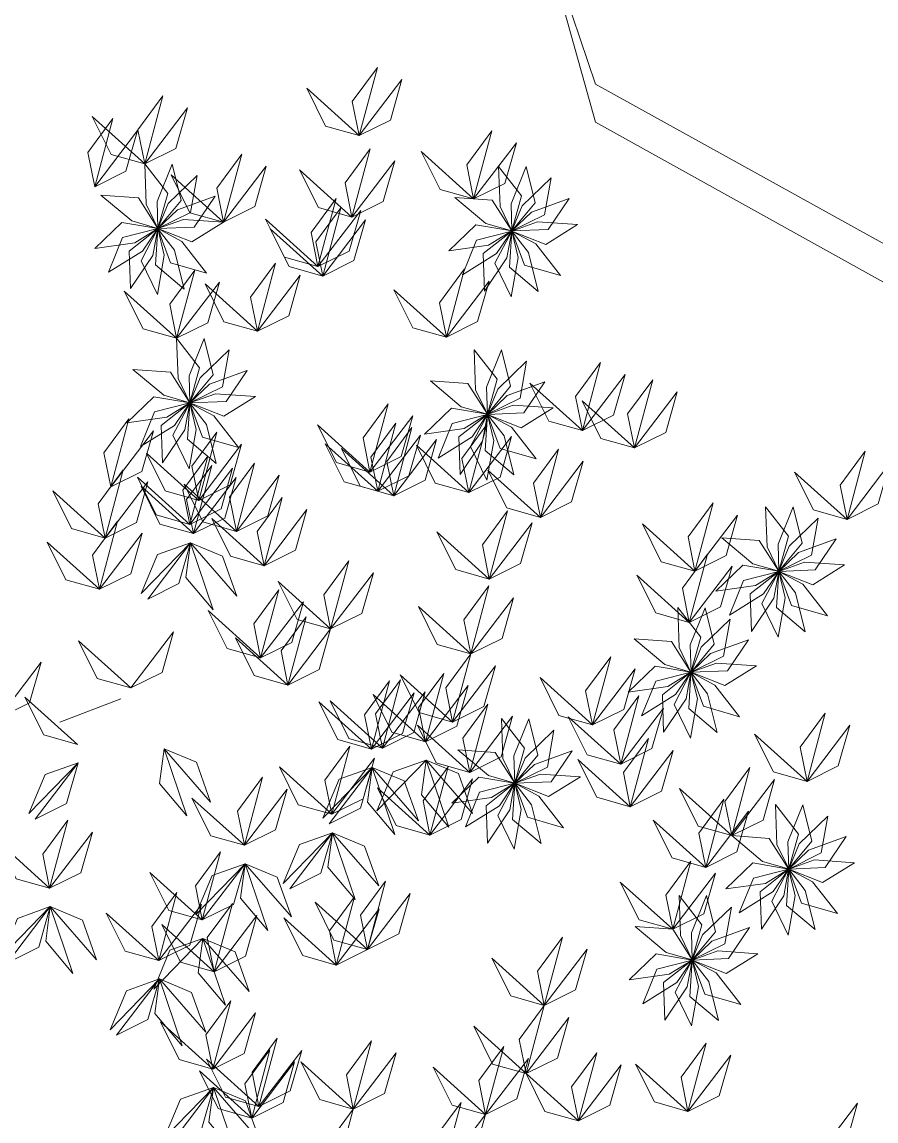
# Model space of a CAD drawing. Header units: inches. Extents: x -422522 to 22891, y -2973 to 414515.
# Drawn here: x 12083.8 to 12156.3, y 11650.9 to 11744.3 of the extents above; entities that cross this region are included whole.
import ezdxf

# ---------------------------------------------------------------- set-up
doc = ezdxf.new("R2010")
doc.units = ezdxf.units.IN
doc.header["$MEASUREMENT"] = 0
doc.layers.add('ARREDAMENTO', color=8, linetype='Continuous', lineweight=13)

msp = doc.modelspace()

# ---------------------------------------------------------------- linework, layer by layer
at = {"layer": 'ARREDAMENTO', "linetype": 'Continuous'}
msp.add_line((12092.19479, 11686.75438), (12087.01497, 11684.76603), dxfattribs=at)
at = {"layer": 'ARREDAMENTO', "linetype": 'Continuous', "lineweight": 0}
msp.add_lwpolyline([(12233.79761, 11725.83163), (12221.64063, 11701.28321), (12212.00607, 11691.5745), (12201.09183, 11679.28174), (12191.44495, 11672.7969), (12184.3328, 11677.9279), (12182.95459, 11701.13484), (12183.52053, 11721.7701), (12180.17354, 11753.99647), (12177.74965, 11713.36577), (12160.30152, 11723.6154), (12132.51741, 11738.98366), (12127.30015, 11754.43847), (12132.52972, 11735.75979), (12159.02184, 11721.03136), (12177.12212, 11708.84988), (12176.5685, 11684.99074), (12183.21323, 11633.4335)], dxfattribs=at)
at = {"layer": 'ARREDAMENTO', "lineweight": 0}
for points in [[(12112.45236, 11734.62659), (12111.86743, 11737.53275), (12113.99483, 11740.42274), (12112.45236, 11734.62659)], [(12112.45236, 11734.62659), (12109.59981, 11735.43334), (12108.00026, 11738.64571), (12112.45236, 11734.62659)], [(12112.45236, 11734.62659), (12115.10618, 11735.94764), (12116.08317, 11739.40067), (12112.45236, 11734.62659)], [(12094.23041, 11732.21237), (12093.64547, 11735.11852), (12095.77287, 11738.00852), (12094.23041, 11732.21237)], [(12094.23041, 11732.21237), (12096.88422, 11733.53342), (12097.86122, 11736.98644), (12094.23041, 11732.21237)], [(12089.98242, 11730.26872), (12089.39748, 11733.17488), (12091.52488, 11736.06487), (12089.98242, 11730.26872)], [(12094.23041, 11732.21237), (12091.37785, 11733.01911), (12089.7783, 11736.23148), (12094.23041, 11732.21237)], [(12089.98242, 11730.26872), (12092.63624, 11731.58977), (12093.61323, 11735.0428), (12089.98242, 11730.26872)], [(12122.17039, 11729.24049), (12121.58545, 11732.14665), (12123.71285, 11735.03664), (12122.17039, 11729.24049)], [(12122.17039, 11729.24049), (12124.8242, 11730.56154), (12125.80119, 11734.01457), (12122.17039, 11729.24049)], [(12100.92983, 11727.26113), (12100.3449, 11730.16729), (12102.4723, 11733.05728), (12100.92983, 11727.26113)], [(12111.83408, 11727.69279), (12111.24914, 11730.59895), (12113.37654, 11733.48894), (12111.83408, 11727.69279)], [(12122.17039, 11729.24049), (12119.31783, 11730.04724), (12117.71828, 11733.25961), (12122.17039, 11729.24049)], [(12094.23041, 11732.21237), (12094.34954, 11728.80601), (12095.35348, 11726.7293), (12096.18316, 11729.70009), (12094.23041, 11732.21237)], [(12096.56098, 11732.19339), (12095.28432, 11729.03308), (12095.35679, 11726.72757), (12097.32307, 11729.10406), (12096.56098, 11732.19339)], [(12100.92983, 11727.26113), (12103.58365, 11728.58218), (12104.56064, 11732.0352), (12100.92983, 11727.26113)], [(12111.83408, 11727.69279), (12114.48789, 11729.01384), (12115.46488, 11732.46687), (12111.83408, 11727.69279)], [(12098.68234, 11731.22813), (12096.23064, 11728.86031), (12095.3591, 11726.72464), (12098.122, 11728.09591), (12098.68234, 11731.22813)], [(12100.92983, 11727.26113), (12098.07728, 11728.06787), (12096.47773, 11731.28024), (12100.92983, 11727.26113)], [(12111.83408, 11727.69279), (12108.98152, 11728.49954), (12107.38197, 11731.71191), (12111.83408, 11727.69279)], [(12124.29392, 11732.00527), (12124.41305, 11728.59892), (12125.41699, 11726.5222), (12126.24667, 11729.493), (12124.29392, 11732.00527)], [(12126.62449, 11731.9863), (12125.34783, 11728.82599), (12125.4203, 11726.52048), (12127.38658, 11728.89697), (12126.62449, 11731.9863)], [(12128.74585, 11731.02104), (12126.29415, 11728.65322), (12125.42261, 11726.51755), (12128.18551, 11727.88882), (12128.74585, 11731.02104)], [(12090.52006, 11729.56252), (12093.13119, 11727.37175), (12095.34626, 11726.72823), (12093.69369, 11729.33265), (12090.52006, 11729.56252)], [(12100.22769, 11729.48349), (12097.02487, 11728.31757), (12095.36003, 11726.72103), (12098.44181, 11726.84998), (12100.22769, 11729.48349)], [(12108.94863, 11723.49063), (12108.3637, 11726.39679), (12110.4911, 11729.28678), (12108.94863, 11723.49063)], [(12120.58357, 11729.35543), (12123.1947, 11727.16466), (12125.40977, 11726.52114), (12123.7572, 11729.12556), (12120.58357, 11729.35543)], [(12130.2912, 11729.2764), (12127.08838, 11728.11048), (12125.42354, 11726.51394), (12128.50532, 11726.64289), (12130.2912, 11729.2764)], [(12109.35469, 11722.68621), (12108.76975, 11725.59237), (12110.89716, 11728.48236), (12109.35469, 11722.68621)], [(12100.92983, 11727.26113), (12097.52969, 11727.49871), (12095.35941, 11726.71735), (12098.2272, 11725.58168), (12100.92983, 11727.26113)], [(12108.94863, 11723.49063), (12106.09608, 11724.29738), (12104.49653, 11727.50975), (12108.94863, 11723.49063)], [(12108.94863, 11723.49063), (12111.60245, 11724.81168), (12112.57944, 11728.2647), (12108.94863, 11723.49063)], [(12109.35469, 11722.68621), (12112.00851, 11724.00726), (12112.9855, 11727.46028), (12109.35469, 11722.68621)], [(12090.00658, 11725.0321), (12093.38181, 11725.50663), (12095.34222, 11726.72215), (12092.30097, 11727.23675), (12090.00658, 11725.0321)], [(12091.15543, 11723.00428), (12094.04585, 11724.81063), (12095.34237, 11726.71842), (12092.35475, 11725.95155), (12091.15543, 11723.00428)], [(12093.02974, 11721.61906), (12094.93557, 11724.44488), (12095.34403, 11726.71508), (12092.92662, 11724.79933), (12093.02974, 11721.61906)], [(12095.30544, 11721.11595), (12095.89713, 11724.47263), (12095.34691, 11726.7127), (12093.91769, 11723.97933), (12095.30544, 11721.11595)], [(12097.58902, 11721.58194), (12096.76427, 11724.88909), (12095.3505, 11726.71169), (12095.15661, 11723.63332), (12097.58902, 11721.58194)], [(12099.48564, 11722.93647), (12097.38706, 11725.62224), (12095.35419, 11726.71224), (12096.42915, 11723.82114), (12099.48564, 11722.93647)], [(12109.35469, 11722.68621), (12106.50214, 11723.49295), (12104.90259, 11726.70533), (12109.35469, 11722.68621)], [(12120.07008, 11724.825), (12123.44532, 11725.29954), (12125.40572, 11726.51506), (12122.36448, 11727.02966), (12120.07008, 11724.825)], [(12121.21894, 11722.79719), (12124.10936, 11724.60353), (12125.40588, 11726.51133), (12122.41826, 11725.74446), (12121.21894, 11722.79719)], [(12123.09325, 11721.41197), (12124.99908, 11724.23779), (12125.40754, 11726.50799), (12122.99013, 11724.59224), (12123.09325, 11721.41197)], [(12125.36895, 11720.90886), (12125.96064, 11724.26554), (12125.41042, 11726.50561), (12123.9812, 11723.77224), (12125.36895, 11720.90886)], [(12127.65253, 11721.37485), (12126.82778, 11724.682), (12125.41401, 11726.5046), (12125.22012, 11723.42623), (12127.65253, 11721.37485)], [(12129.54915, 11722.72938), (12127.45057, 11725.41515), (12125.4177, 11726.50515), (12126.49266, 11723.61405), (12129.54915, 11722.72938)], [(12130.99334, 11727.05404), (12127.5932, 11727.29162), (12125.42292, 11726.51026), (12128.29071, 11725.37459), (12130.99334, 11727.05404)], [(12103.81143, 11717.99026), (12103.22649, 11720.89642), (12105.3539, 11723.78641), (12103.81143, 11717.99026)], [(12096.94673, 11717.39275), (12096.36179, 11720.29891), (12098.48919, 11723.1889), (12096.94673, 11717.39275)], [(12103.81143, 11717.99026), (12106.46525, 11719.31131), (12107.44224, 11722.76434), (12103.81143, 11717.99026)], [(12119.85217, 11717.4876), (12119.26724, 11720.39376), (12121.39464, 11723.28375), (12119.85217, 11717.4876)], [(12096.94673, 11717.39275), (12099.60054, 11718.7138), (12100.57754, 11722.16682), (12096.94673, 11717.39275)], [(12103.81143, 11717.99026), (12100.95888, 11718.79701), (12099.35933, 11722.00938), (12103.81143, 11717.99026)], [(12119.85217, 11717.4876), (12122.50599, 11718.80865), (12123.48298, 11722.26167), (12119.85217, 11717.4876)], [(12096.94673, 11717.39275), (12094.09417, 11718.1995), (12092.49462, 11721.41187), (12096.94673, 11717.39275)], [(12119.85217, 11717.4876), (12116.99962, 11718.29434), (12115.40007, 11721.50672), (12119.85217, 11717.4876)], [(12096.94673, 11717.39275), (12097.06586, 11713.9864), (12098.0698, 11711.90968), (12098.89948, 11714.88047), (12096.94673, 11717.39275)], [(12099.2773, 11717.37378), (12098.00064, 11714.21346), (12098.07311, 11711.90795), (12100.03939, 11714.28444), (12099.2773, 11717.37378)], [(12101.39866, 11716.40852), (12098.94696, 11714.04069), (12098.07542, 11711.90503), (12100.83832, 11713.2763), (12101.39866, 11716.40852)], [(12122.22113, 11716.42181), (12122.34026, 11713.01545), (12123.34419, 11710.93874), (12124.17388, 11713.90953), (12122.22113, 11716.42181)], [(12124.55169, 11716.40283), (12123.27503, 11713.24252), (12123.3475, 11710.93701), (12125.31378, 11713.3135), (12124.55169, 11716.40283)], [(12126.67305, 11715.43757), (12124.22135, 11713.06975), (12123.34982, 11710.93408), (12126.11271, 11712.30535), (12126.67305, 11715.43757)], [(12131.40787, 11709.55271), (12130.82294, 11712.45887), (12132.95034, 11715.34886), (12131.40787, 11709.55271)], [(12093.23638, 11714.7429), (12095.84751, 11712.55214), (12098.06258, 11711.90861), (12096.41001, 11714.51303), (12093.23638, 11714.7429)], [(12102.94401, 11714.66387), (12099.74119, 11713.49795), (12098.07635, 11711.90141), (12101.15813, 11712.03036), (12102.94401, 11714.66387)], [(12131.40787, 11709.55271), (12134.06169, 11710.87376), (12135.03868, 11714.32679), (12131.40787, 11709.55271)], [(12118.51078, 11713.77196), (12121.1219, 11711.58119), (12123.33697, 11710.93767), (12121.68441, 11713.54209), (12118.51078, 11713.77196)], [(12128.21841, 11713.69293), (12125.01559, 11712.52701), (12123.35075, 11710.93047), (12126.43252, 11711.05942), (12128.21841, 11713.69293)], [(12131.40787, 11709.55271), (12128.55532, 11710.35946), (12126.95577, 11713.57183), (12131.40787, 11709.55271)], [(12135.83507, 11708.07256), (12135.25013, 11710.97871), (12137.37754, 11713.86871), (12135.83507, 11708.07256)], [(12092.72289, 11710.21248), (12096.09813, 11710.68702), (12098.05853, 11711.90253), (12095.01729, 11712.41714), (12092.72289, 11710.21248)], [(12103.64615, 11712.44151), (12100.24601, 11712.67909), (12098.07573, 11711.89773), (12100.94352, 11710.76206), (12103.64615, 11712.44151)], [(12135.83507, 11708.07256), (12138.48889, 11709.39361), (12139.46588, 11712.84663), (12135.83507, 11708.07256)], [(12093.87175, 11708.18466), (12096.76217, 11709.99101), (12098.05869, 11711.8988), (12095.07107, 11711.13193), (12093.87175, 11708.18466)], [(12095.74606, 11706.79944), (12097.65189, 11709.62526), (12098.06035, 11711.89546), (12095.64294, 11709.97972), (12095.74606, 11706.79944)], [(12098.02176, 11706.29633), (12098.61345, 11709.65302), (12098.06323, 11711.89308), (12096.63401, 11709.15971), (12098.02176, 11706.29633)], [(12100.30534, 11706.76233), (12099.48059, 11710.06947), (12098.06682, 11711.89208), (12097.87293, 11708.81371), (12100.30534, 11706.76233)], [(12102.20196, 11708.11685), (12100.10338, 11710.80262), (12098.07051, 11711.89262), (12099.14547, 11709.00153), (12102.20196, 11708.11685)], [(12113.36763, 11706.01781), (12112.78269, 11708.92397), (12114.91009, 11711.81396), (12113.36763, 11706.01781)], [(12128.92055, 11711.47057), (12125.52041, 11711.70815), (12123.35012, 11710.92679), (12126.21792, 11709.79112), (12128.92055, 11711.47057)], [(12135.83507, 11708.07256), (12132.98252, 11708.8793), (12131.38297, 11712.09167), (12135.83507, 11708.07256)], [(12091.34773, 11704.76095), (12090.76279, 11707.66711), (12092.89019, 11710.5571), (12091.34773, 11704.76095)], [(12113.36763, 11706.01781), (12116.02144, 11707.33886), (12116.99844, 11710.79188), (12113.36763, 11706.01781)], [(12117.99729, 11709.24154), (12121.37253, 11709.71607), (12123.33293, 11710.93159), (12120.29169, 11711.44619), (12117.99729, 11709.24154)], [(12119.14614, 11707.21372), (12122.03657, 11709.02007), (12123.33309, 11710.92786), (12120.34547, 11710.16099), (12119.14614, 11707.21372)], [(12121.02046, 11705.8285), (12122.92629, 11708.65432), (12123.33475, 11710.92452), (12120.91733, 11709.00877), (12121.02046, 11705.8285)], [(12123.29615, 11705.32539), (12123.88785, 11708.68207), (12123.33762, 11710.92214), (12121.90841, 11708.18877), (12123.29615, 11705.32539)], [(12125.57974, 11705.79138), (12124.75499, 11709.09853), (12123.34122, 11710.92113), (12123.14733, 11707.84276), (12125.57974, 11705.79138)], [(12127.47636, 11707.14591), (12125.37777, 11709.83168), (12123.34491, 11710.92168), (12124.41987, 11708.03058), (12127.47636, 11707.14591)], [(12113.36763, 11706.01781), (12110.51507, 11706.82456), (12108.91552, 11710.03693), (12113.36763, 11706.01781)], [(12114.0236, 11704.39543), (12113.43866, 11707.30158), (12115.56606, 11710.19158), (12114.0236, 11704.39543)], [(12115.39022, 11704.01062), (12114.80529, 11706.91678), (12116.93269, 11709.80677), (12115.39022, 11704.01062)], [(12121.75638, 11704.27683), (12121.17144, 11707.18299), (12123.29884, 11710.07298), (12121.75638, 11704.27683)], [(12091.34773, 11704.76095), (12094.00155, 11706.082), (12094.97854, 11709.53502), (12091.34773, 11704.76095)], [(12098.82652, 11703.61556), (12098.24158, 11706.52172), (12100.36898, 11709.41171), (12098.82652, 11703.61556)], [(12114.0236, 11704.39543), (12116.67741, 11705.71648), (12117.6544, 11709.1695), (12114.0236, 11704.39543)], [(12115.39022, 11704.01062), (12118.04404, 11705.33167), (12119.02103, 11708.78469), (12115.39022, 11704.01062)], [(12121.75638, 11704.27683), (12124.41019, 11705.59788), (12125.38719, 11709.0509), (12121.75638, 11704.27683)], [(12098.82652, 11703.61556), (12101.48033, 11704.93661), (12102.45733, 11708.38963), (12098.82652, 11703.61556)], [(12114.0236, 11704.39543), (12111.17104, 11705.20217), (12109.57149, 11708.41454), (12114.0236, 11704.39543)], [(12115.39022, 11704.01062), (12112.53767, 11704.81736), (12110.93812, 11708.02974), (12115.39022, 11704.01062)], [(12121.75638, 11704.27683), (12118.90382, 11705.08357), (12117.30427, 11708.29595), (12121.75638, 11704.27683)], [(12127.83854, 11702.16899), (12127.2536, 11705.07515), (12129.38101, 11707.96514), (12127.83854, 11702.16899)], [(12153.88966, 11701.99288), (12153.30472, 11704.89904), (12155.43212, 11707.78903), (12153.88966, 11701.99288)], [(12098.82652, 11703.61556), (12095.97396, 11704.4223), (12094.37441, 11707.63468), (12098.82652, 11703.61556)], [(12098.06303, 11701.57413), (12097.47809, 11704.48029), (12099.60549, 11707.37028), (12098.06303, 11701.57413)], [(12127.83854, 11702.16899), (12130.49236, 11703.49004), (12131.46935, 11706.94306), (12127.83854, 11702.16899)], [(12090.86897, 11700.40979), (12090.28403, 11703.31595), (12092.41143, 11706.20594), (12090.86897, 11700.40979)], [(12098.38029, 11700.79506), (12097.79535, 11703.70122), (12099.92275, 11706.59121), (12098.38029, 11700.79506)], [(12098.06303, 11701.57413), (12100.71684, 11702.89518), (12101.69383, 11706.34821), (12098.06303, 11701.57413)], [(12102.02269, 11700.97722), (12101.43776, 11703.88338), (12103.56516, 11706.77337), (12102.02269, 11700.97722)], [(12127.83854, 11702.16899), (12124.98599, 11702.97573), (12123.38644, 11706.1881), (12127.83854, 11702.16899)], [(12153.88966, 11701.99288), (12151.0371, 11702.79963), (12149.43755, 11706.012), (12153.88966, 11701.99288)], [(12153.88966, 11701.99288), (12156.54347, 11703.31393), (12157.52047, 11706.76695), (12153.88966, 11701.99288)], [(12090.86897, 11700.40979), (12093.52278, 11701.73084), (12094.49977, 11705.18387), (12090.86897, 11700.40979)], [(12098.06303, 11701.57413), (12095.21047, 11702.38088), (12093.61092, 11705.59325), (12098.06303, 11701.57413)], [(12102.02269, 11700.97722), (12099.17014, 11701.78397), (12097.57059, 11704.99634), (12102.02269, 11700.97722)], [(12098.38029, 11700.79506), (12101.0341, 11702.11611), (12102.0111, 11705.56913), (12098.38029, 11700.79506)], [(12102.02269, 11700.97722), (12104.67651, 11702.29827), (12105.6535, 11705.7513), (12102.02269, 11700.97722)], [(12090.86897, 11700.40979), (12088.01641, 11701.21654), (12086.41686, 11704.42891), (12090.86897, 11700.40979)], [(12098.38029, 11700.79506), (12095.52773, 11701.6018), (12093.92818, 11704.81418), (12098.38029, 11700.79506)], [(12104.37757, 11698.06618), (12103.79263, 11700.97234), (12105.92004, 11703.86233), (12104.37757, 11698.06618)], [(12140.96398, 11697.59997), (12140.37904, 11700.50613), (12142.50644, 11703.39612), (12140.96398, 11697.59997)], [(12146.97162, 11703.07697), (12147.09075, 11699.67061), (12148.09469, 11697.5939), (12148.92437, 11700.56469), (12146.97162, 11703.07697)], [(12104.37757, 11698.06618), (12107.03139, 11699.38723), (12108.00838, 11702.84026), (12104.37757, 11698.06618)], [(12123.49771, 11696.93161), (12122.91277, 11699.83777), (12125.04017, 11702.72776), (12123.49771, 11696.93161)], [(12140.96398, 11697.59997), (12143.61779, 11698.92102), (12144.59479, 11702.37404), (12140.96398, 11697.59997)], [(12149.30219, 11703.05799), (12148.02553, 11699.89768), (12148.098, 11697.59217), (12150.06428, 11699.96866), (12149.30219, 11703.05799)], [(12090.3902, 11696.05864), (12089.80527, 11698.9648), (12091.93267, 11701.85479), (12090.3902, 11696.05864)], [(12104.37757, 11698.06618), (12101.52502, 11698.87293), (12099.92547, 11702.0853), (12104.37757, 11698.06618)], [(12123.49771, 11696.93161), (12126.15152, 11698.25266), (12127.12852, 11701.70568), (12123.49771, 11696.93161)], [(12140.96398, 11697.59997), (12138.11142, 11698.40672), (12136.51187, 11701.61909), (12140.96398, 11697.59997)], [(12151.42355, 11702.09274), (12148.97185, 11699.72491), (12148.10032, 11697.58924), (12150.86321, 11698.96052), (12151.42355, 11702.09274)], [(12090.3902, 11696.05864), (12093.04402, 11697.37969), (12094.02101, 11700.83271), (12090.3902, 11696.05864)], [(12123.49771, 11696.93161), (12120.64515, 11697.73836), (12119.0456, 11700.95073), (12123.49771, 11696.93161)], [(12143.26127, 11700.42712), (12145.8724, 11698.23635), (12148.08747, 11697.59283), (12146.43491, 11700.19725), (12143.26127, 11700.42712)], [(12152.96891, 11700.34809), (12149.76609, 11699.18217), (12148.10124, 11697.58563), (12151.18302, 11697.71458), (12152.96891, 11700.34809)], [(12090.3902, 11696.05864), (12087.53765, 11696.86539), (12085.9381, 11700.07776), (12090.3902, 11696.05864)], [(12098.11539, 11700.00715), (12095.32305, 11699.01177), (12093.94152, 11695.69979), (12098.11539, 11700.00715)], [(12094.48458, 11695.23307), (12097.13839, 11696.55412), (12098.11539, 11700.00715), (12094.48458, 11695.23307)], [(12098.11539, 11700.00715), (12097.72576, 11697.06842), (12100.04134, 11694.32689), (12098.11539, 11700.00715)], [(12098.11539, 11700.00715), (12100.85147, 11698.8662), (12102.0568, 11695.4861), (12098.11539, 11700.00715)], [(12110.02583, 11692.69151), (12109.44089, 11695.59766), (12111.56829, 11698.48766), (12110.02583, 11692.69151)], [(12140.48521, 11693.24882), (12139.90028, 11696.15497), (12142.02768, 11699.04497), (12140.48521, 11693.24882)], [(12110.02583, 11692.69151), (12112.67965, 11694.01256), (12113.65664, 11697.46558), (12110.02583, 11692.69151)], [(12140.48521, 11693.24882), (12143.13903, 11694.56987), (12144.11602, 11698.02289), (12140.48521, 11693.24882)], [(12142.74779, 11695.8967), (12146.12303, 11696.37124), (12148.08343, 11697.58675), (12145.04219, 11698.10135), (12142.74779, 11695.8967)], [(12143.89664, 11693.86888), (12146.78706, 11695.67523), (12148.08358, 11697.58302), (12145.09596, 11696.81615), (12143.89664, 11693.86888)], [(12145.77096, 11692.48366), (12147.67678, 11695.30948), (12148.08524, 11697.57968), (12145.66783, 11695.66393), (12145.77096, 11692.48366)], [(12148.04665, 11691.98055), (12148.63834, 11695.33723), (12148.08812, 11697.5773), (12146.6589, 11694.84393), (12148.04665, 11691.98055)], [(12150.33023, 11692.44654), (12149.50549, 11695.75369), (12148.09171, 11697.5763), (12147.89782, 11694.49792), (12150.33023, 11692.44654)], [(12152.22685, 11693.80107), (12150.12827, 11696.48684), (12148.0954, 11697.57684), (12149.17036, 11694.68575), (12152.22685, 11693.80107)], [(12153.67105, 11698.12573), (12150.2709, 11698.36331), (12148.10062, 11697.58195), (12150.96841, 11696.44628), (12153.67105, 11698.12573)], [(12110.02583, 11692.69151), (12107.17328, 11693.49825), (12105.57372, 11696.71062), (12110.02583, 11692.69151)], [(12140.48521, 11693.24882), (12137.63266, 11694.05556), (12136.03311, 11697.26793), (12140.48521, 11693.24882)], [(12104.07764, 11690.22656), (12103.4927, 11693.13271), (12105.62011, 11696.02271), (12104.07764, 11690.22656)], [(12121.93064, 11690.56762), (12121.3457, 11693.47378), (12123.47311, 11696.36378), (12121.93064, 11690.56762)], [(12104.07764, 11690.22656), (12106.73146, 11691.54761), (12107.70845, 11695.00063), (12104.07764, 11690.22656)], [(12121.93064, 11690.56762), (12124.58446, 11691.88868), (12125.56145, 11695.3417), (12121.93064, 11690.56762)], [(12104.07764, 11690.22656), (12101.22509, 11691.0333), (12099.62554, 11694.24567), (12104.07764, 11690.22656)], [(12121.93064, 11690.56762), (12119.07809, 11691.37437), (12117.47854, 11694.58674), (12121.93064, 11690.56762)], [(12139.50884, 11694.50496), (12139.62797, 11691.0986), (12140.63191, 11689.02189), (12141.46159, 11691.99268), (12139.50884, 11694.50496)], [(12141.83941, 11694.48598), (12140.56275, 11691.32567), (12140.63522, 11689.02016), (12142.6015, 11691.39665), (12141.83941, 11694.48598)], [(12106.39502, 11687.91743), (12105.81008, 11690.82359), (12107.93749, 11693.71358), (12106.39502, 11687.91743)], [(12143.96077, 11693.52072), (12141.50907, 11691.1529), (12140.63753, 11689.01723), (12143.40043, 11690.3885), (12143.96077, 11693.52072)], [(12093.06019, 11687.67115), (12095.71401, 11688.9922), (12096.691, 11692.44522), (12093.06019, 11687.67115)], [(12106.39502, 11687.91743), (12103.54247, 11688.72418), (12101.94292, 11691.93655), (12106.39502, 11687.91743)], [(12106.39502, 11687.91743), (12109.04884, 11689.23848), (12110.02583, 11692.69151), (12106.39502, 11687.91743)], [(12093.06019, 11687.67115), (12090.20764, 11688.47789), (12088.60808, 11691.69027), (12093.06019, 11687.67115)], [(12135.79849, 11691.85511), (12138.40962, 11689.66434), (12140.62469, 11689.02082), (12138.97212, 11691.62524), (12135.79849, 11691.85511)], [(12145.50612, 11691.77608), (12142.3033, 11690.61016), (12140.63846, 11689.01362), (12143.72024, 11689.14257), (12145.50612, 11691.77608)], [(12120.38818, 11684.77147), (12119.80324, 11687.67763), (12121.93064, 11690.56762), (12120.38818, 11684.77147)], [(12132.27124, 11684.52958), (12131.6863, 11687.43574), (12133.8137, 11690.32573), (12132.27124, 11684.52958)], [(12081.7933, 11685.09099), (12084.44712, 11686.41204), (12085.42411, 11689.86506), (12081.7933, 11685.09099)], [(12120.38818, 11684.77147), (12123.04199, 11686.09253), (12124.01899, 11689.54555), (12120.38818, 11684.77147)], [(12132.27124, 11684.52958), (12134.92505, 11685.85063), (12135.90205, 11689.30365), (12132.27124, 11684.52958)], [(12135.285, 11687.32469), (12138.66024, 11687.79922), (12140.62064, 11689.01474), (12137.5794, 11689.52934), (12135.285, 11687.32469)], [(12146.20826, 11689.55372), (12142.80812, 11689.7913), (12140.63784, 11689.00994), (12143.50563, 11687.87427), (12146.20826, 11689.55372)], [(12113.4879, 11682.47751), (12112.90296, 11685.38367), (12115.03036, 11688.27366), (12113.4879, 11682.47751)], [(12114.42438, 11682.56784), (12113.83944, 11685.474), (12115.96684, 11688.36399), (12114.42438, 11682.56784)], [(12120.38818, 11684.77147), (12117.53562, 11685.57822), (12115.93607, 11688.79059), (12120.38818, 11684.77147)], [(12118.08343, 11683.10129), (12117.49849, 11686.00745), (12119.6259, 11688.89744), (12118.08343, 11683.10129)], [(12132.27124, 11684.52958), (12129.41868, 11685.33633), (12127.81913, 11688.5487), (12132.27124, 11684.52958)], [(12136.43386, 11685.29687), (12139.32428, 11687.10322), (12140.6208, 11689.01101), (12137.63318, 11688.24414), (12136.43386, 11685.29687)], [(12138.30817, 11683.91165), (12140.214, 11686.73747), (12140.62246, 11689.00767), (12138.20505, 11687.09192), (12138.30817, 11683.91165)], [(12140.58387, 11683.40854), (12141.17556, 11686.76522), (12140.62534, 11689.00529), (12139.19612, 11686.27192), (12140.58387, 11683.40854)], [(12142.86745, 11683.87453), (12142.0427, 11687.18168), (12140.62893, 11689.00428), (12140.43504, 11685.92591), (12142.86745, 11683.87453)], [(12144.76407, 11685.22906), (12142.66549, 11687.91483), (12140.63262, 11689.00483), (12141.70758, 11686.11374), (12144.76407, 11685.22906)], [(12113.4879, 11682.47751), (12116.14172, 11683.79856), (12117.11871, 11687.25158), (12113.4879, 11682.47751)], [(12114.42438, 11682.56784), (12117.07819, 11683.88889), (12118.05519, 11687.34192), (12114.42438, 11682.56784)], [(12118.08343, 11683.10129), (12120.73725, 11684.42234), (12121.71424, 11687.87536), (12118.08343, 11683.10129)], [(12088.51506, 11682.87029), (12085.66251, 11683.67704), (12084.06296, 11686.88941), (12088.51506, 11682.87029)], [(12113.4879, 11682.47751), (12110.63535, 11683.28426), (12109.03579, 11686.49663), (12113.4879, 11682.47751)], [(12114.42438, 11682.56784), (12111.57182, 11683.37459), (12109.97227, 11686.58696), (12114.42438, 11682.56784)], [(12118.08343, 11683.10129), (12115.23088, 11683.90804), (12113.63133, 11687.12041), (12118.08343, 11683.10129)], [(12121.84721, 11680.50076), (12121.26227, 11683.40692), (12123.38967, 11686.29691), (12121.84721, 11680.50076)], [(12134.6595, 11681.19469), (12134.07456, 11684.10084), (12136.20196, 11686.99084), (12134.6595, 11681.19469)], [(12134.6595, 11681.19469), (12137.31331, 11682.51574), (12138.2903, 11685.96876), (12134.6595, 11681.19469)], [(12150.49178, 11679.72554), (12149.90685, 11682.6317), (12152.03425, 11685.52169), (12150.49178, 11679.72554)], [(12121.84721, 11680.50076), (12118.99465, 11681.30751), (12117.3951, 11684.51988), (12121.84721, 11680.50076)], [(12121.84721, 11680.50076), (12124.50102, 11681.82181), (12125.47802, 11685.27484), (12121.84721, 11680.50076)], [(12124.5415, 11685.06988), (12124.66063, 11681.66353), (12125.66457, 11679.58681), (12126.49425, 11682.5576), (12124.5415, 11685.06988)], [(12126.87206, 11685.05091), (12125.59541, 11681.8906), (12125.66787, 11679.58508), (12127.63415, 11681.96157), (12126.87206, 11685.05091)], [(12134.6595, 11681.19469), (12131.80694, 11682.00143), (12130.20739, 11685.2138), (12134.6595, 11681.19469)], [(12150.49178, 11679.72554), (12153.1456, 11681.04659), (12154.12259, 11684.49961), (12150.49178, 11679.72554)], [(12128.99343, 11684.08565), (12126.54173, 11681.71783), (12125.67019, 11679.58216), (12128.43308, 11680.95343), (12128.99343, 11684.08565)], [(12150.49178, 11679.72554), (12147.63923, 11680.53229), (12146.03968, 11683.74466), (12150.49178, 11679.72554)], [(12110.12413, 11676.93857), (12109.5392, 11679.84472), (12111.6666, 11682.73472), (12110.12413, 11676.93857)], [(12110.12413, 11676.93857), (12109.5392, 11679.84472), (12111.6666, 11682.73472), (12110.12413, 11676.93857)], [(12135.47931, 11677.57092), (12134.89437, 11680.47708), (12137.02178, 11683.36707), (12135.47931, 11677.57092)], [(12095.88732, 11682.49675), (12095.49769, 11679.55802), (12097.81327, 11676.8165), (12095.88732, 11682.49675)], [(12095.88732, 11682.49675), (12098.6234, 11681.35581), (12099.82873, 11677.9757), (12095.88732, 11682.49675)], [(12110.12413, 11676.93857), (12112.77795, 11678.25962), (12113.75494, 11681.71264), (12110.12413, 11676.93857)], [(12110.12413, 11676.93857), (12112.77795, 11678.25962), (12113.75494, 11681.71264), (12110.12413, 11676.93857)], [(12120.83115, 11682.42003), (12123.44228, 11680.22927), (12125.65734, 11679.58575), (12124.00478, 11682.19017), (12120.83115, 11682.42003)], [(12130.53878, 11682.34101), (12127.33596, 11681.17509), (12125.67112, 11679.57854), (12128.75289, 11679.70749), (12130.53878, 11682.34101)], [(12135.47931, 11677.57092), (12132.62676, 11678.37767), (12131.02721, 11681.59004), (12135.47931, 11677.57092)], [(12135.47931, 11677.57092), (12138.13313, 11678.89197), (12139.11012, 11682.34499), (12135.47931, 11677.57092)], [(12088.56743, 11681.3033), (12085.77509, 11680.30793), (12084.39355, 11676.99594), (12088.56743, 11681.3033)], [(12084.93662, 11676.52923), (12087.59043, 11677.85028), (12088.56743, 11681.3033), (12084.93662, 11676.52923)], [(12110.12413, 11676.93857), (12107.27158, 11677.74531), (12105.67203, 11680.95768), (12110.12413, 11676.93857)], [(12110.12413, 11676.93857), (12107.27158, 11677.74531), (12105.67203, 11680.95768), (12110.12413, 11676.93857)], [(12113.54026, 11680.91052), (12110.74793, 11679.91515), (12109.36639, 11676.60316), (12113.54026, 11680.91052)], [(12109.90945, 11676.13645), (12112.56327, 11677.4575), (12113.54026, 11680.91052), (12109.90945, 11676.13645)], [(12113.54026, 11680.91052), (12113.15063, 11677.9718), (12115.46622, 11675.23027), (12113.54026, 11680.91052)], [(12113.54026, 11680.91052), (12116.27635, 11679.76958), (12117.48167, 11676.38948), (12113.54026, 11680.91052)], [(12118.13579, 11681.5343), (12115.34346, 11680.53893), (12113.96192, 11677.22694), (12118.13579, 11681.5343)], [(12118.13579, 11681.5343), (12117.74617, 11678.59558), (12120.06175, 11675.85405), (12118.13579, 11681.5343)], [(12118.45625, 11675.16856), (12117.87132, 11678.07472), (12119.99872, 11680.96471), (12118.45625, 11675.16856)], [(12118.13579, 11681.5343), (12120.87188, 11680.39336), (12122.0772, 11677.01326), (12118.13579, 11681.5343)], [(12144.09995, 11675.12113), (12143.51501, 11678.02729), (12145.64241, 11680.91728), (12144.09995, 11675.12113)], [(12102.69882, 11674.29779), (12102.11388, 11677.20395), (12104.24128, 11680.09394), (12102.69882, 11674.29779)], [(12118.45625, 11675.16856), (12121.11007, 11676.48961), (12122.08706, 11679.94264), (12118.45625, 11675.16856)], [(12120.31766, 11677.88961), (12123.6929, 11678.36415), (12125.6533, 11679.57967), (12122.61206, 11680.09427), (12120.31766, 11677.88961)], [(12131.24092, 11680.11864), (12127.84078, 11680.35623), (12125.6705, 11679.57486), (12128.53829, 11678.4392), (12131.24092, 11680.11864)], [(12144.09995, 11675.12113), (12146.75376, 11676.44218), (12147.73076, 11679.8952), (12144.09995, 11675.12113)], [(12102.69882, 11674.29779), (12105.35263, 11675.61884), (12106.32963, 11679.07187), (12102.69882, 11674.29779)], [(12118.45625, 11675.16856), (12115.6037, 11675.97531), (12114.00415, 11679.18768), (12118.45625, 11675.16856)], [(12121.46652, 11675.8618), (12124.35694, 11677.66814), (12125.65346, 11679.57594), (12122.66584, 11678.80907), (12121.46652, 11675.8618)], [(12123.34083, 11674.47657), (12125.24666, 11677.3024), (12125.65512, 11679.57259), (12123.2377, 11677.65685), (12123.34083, 11674.47657)], [(12125.61653, 11673.97346), (12126.20822, 11677.33015), (12125.65799, 11679.57022), (12124.22878, 11676.83684), (12125.61653, 11673.97346)], [(12127.90011, 11674.43946), (12127.07536, 11677.74661), (12125.66159, 11679.56921), (12125.4677, 11676.49084), (12127.90011, 11674.43946)], [(12129.79673, 11675.79398), (12127.69815, 11678.47976), (12125.66528, 11679.56976), (12126.74024, 11676.67866), (12129.79673, 11675.79398)], [(12144.09995, 11675.12113), (12141.24739, 11675.92788), (12139.64784, 11679.14025), (12144.09995, 11675.12113)], [(12102.69882, 11674.29779), (12099.84626, 11675.10454), (12098.24671, 11678.31691), (12102.69882, 11674.29779)], [(12141.88329, 11672.41836), (12141.29835, 11675.32452), (12143.42576, 11678.21451), (12141.88329, 11672.41836)], [(12141.88329, 11672.41836), (12144.53711, 11673.73941), (12145.5141, 11677.19243), (12141.88329, 11672.41836)], [(12147.8103, 11677.77098), (12147.92943, 11674.36463), (12148.93336, 11672.28791), (12149.76305, 11675.2587), (12147.8103, 11677.77098)], [(12150.14086, 11677.75201), (12148.86421, 11674.59169), (12148.93667, 11672.28618), (12150.90295, 11674.66267), (12150.14086, 11677.75201)], [(12086.15799, 11670.65204), (12085.57305, 11673.5582), (12087.70046, 11676.44819), (12086.15799, 11670.65204)], [(12141.88329, 11672.41836), (12139.03074, 11673.2251), (12137.43119, 11676.43748), (12141.88329, 11672.41836)], [(12152.26222, 11676.78675), (12149.81053, 11674.41892), (12148.93899, 11672.28326), (12151.70188, 11673.65453), (12152.26222, 11676.78675)], [(12086.15799, 11670.65204), (12088.81181, 11671.97309), (12089.7888, 11675.42611), (12086.15799, 11670.65204)], [(12110.1765, 11675.37158), (12107.38416, 11674.3762), (12106.00262, 11671.06422), (12110.1765, 11675.37158)], [(12106.54569, 11670.5975), (12109.1995, 11671.91855), (12110.1765, 11675.37158), (12106.54569, 11670.5975)], [(12110.1765, 11675.37158), (12109.78687, 11672.43285), (12112.10245, 11669.69133), (12110.1765, 11675.37158)], [(12110.1765, 11675.37158), (12112.91258, 11674.23064), (12114.11791, 11670.85054), (12110.1765, 11675.37158)], [(12144.09995, 11675.12113), (12146.71107, 11672.93037), (12148.92614, 11672.28684), (12147.27358, 11674.89126), (12144.09995, 11675.12113)], [(12153.80758, 11675.0421), (12150.60476, 11673.87618), (12148.93992, 11672.27964), (12152.02169, 11672.40859), (12153.80758, 11675.0421)], [(12086.15799, 11670.65204), (12083.30544, 11671.45879), (12081.70588, 11674.67116), (12086.15799, 11670.65204)], [(12099.12037, 11667.95673), (12098.53544, 11670.86289), (12100.66284, 11673.75288), (12099.12037, 11667.95673)], [(12102.75118, 11672.73081), (12099.95885, 11671.73543), (12098.57731, 11668.42345), (12102.75118, 11672.73081)], [(12099.12037, 11667.95673), (12101.77419, 11669.27778), (12102.75118, 11672.73081), (12099.12037, 11667.95673)], [(12102.75118, 11672.73081), (12102.36155, 11669.79208), (12104.67714, 11667.05056), (12102.75118, 11672.73081)], [(12102.75118, 11672.73081), (12105.48727, 11671.58986), (12106.69259, 11668.20976), (12102.75118, 11672.73081)], [(12139.07778, 11667.15895), (12138.49284, 11670.06511), (12140.62024, 11672.9551), (12139.07778, 11667.15895)], [(12143.58646, 11670.59071), (12146.9617, 11671.06525), (12148.9221, 11672.28076), (12145.88086, 11672.79537), (12143.58646, 11670.59071)], [(12144.73531, 11668.56289), (12147.62574, 11670.36924), (12148.92226, 11672.27703), (12145.93464, 11671.51016), (12144.73531, 11668.56289)], [(12146.60963, 11667.17767), (12148.51546, 11670.00349), (12148.92392, 11672.27369), (12146.5065, 11670.35795), (12146.60963, 11667.17767)], [(12148.88533, 11666.67456), (12149.47702, 11670.03125), (12148.92679, 11672.27131), (12147.49758, 11669.53794), (12148.88533, 11666.67456)], [(12151.16891, 11667.14056), (12150.34416, 11670.4477), (12148.93039, 11672.27031), (12148.7365, 11669.19194), (12151.16891, 11667.14056)], [(12153.06553, 11668.49508), (12150.96695, 11671.18085), (12148.93408, 11672.27085), (12150.00904, 11669.37976), (12153.06553, 11668.49508)], [(12154.50972, 11672.81974), (12151.10958, 11673.05732), (12148.9393, 11672.27596), (12151.80709, 11671.14029), (12154.50972, 11672.81974)], [(12099.12037, 11667.95673), (12096.26782, 11668.76348), (12094.66827, 11671.97585), (12099.12037, 11667.95673)], [(12139.07778, 11667.15895), (12141.73159, 11668.48), (12142.70858, 11671.93302), (12139.07778, 11667.15895)], [(12113.15581, 11665.44218), (12112.57087, 11668.34834), (12114.69827, 11671.23833), (12113.15581, 11665.44218)], [(12139.07778, 11667.15895), (12136.22522, 11667.9657), (12134.62567, 11671.17807), (12139.07778, 11667.15895)], [(12095.42259, 11664.50325), (12094.83765, 11667.40941), (12096.96505, 11670.2994), (12095.42259, 11664.50325)], [(12113.15581, 11665.44218), (12110.30325, 11666.24893), (12108.7037, 11669.4613), (12113.15581, 11665.44218)], [(12110.50199, 11664.12113), (12109.91706, 11667.02729), (12112.04446, 11669.91728), (12110.50199, 11664.12113)], [(12113.15581, 11665.44218), (12115.80962, 11666.76323), (12116.78662, 11670.21626), (12113.15581, 11665.44218)], [(12139.61449, 11670.03866), (12139.73362, 11666.63231), (12140.73756, 11664.55559), (12141.56724, 11667.52639), (12139.61449, 11670.03866)], [(12141.94506, 11670.01969), (12140.6684, 11666.85938), (12140.74087, 11664.55387), (12142.70715, 11666.93036), (12141.94506, 11670.01969)], [(12086.21035, 11669.08505), (12083.41802, 11668.08968), (12082.03648, 11664.77769), (12086.21035, 11669.08505)], [(12082.57954, 11664.31098), (12085.23336, 11665.63203), (12086.21035, 11669.08505), (12082.57954, 11664.31098)], [(12086.21035, 11669.08505), (12085.82073, 11666.14633), (12088.13631, 11663.4048), (12086.21035, 11669.08505)], [(12086.21035, 11669.08505), (12088.94644, 11667.94411), (12090.15176, 11664.56401), (12086.21035, 11669.08505)], [(12095.42259, 11664.50325), (12092.57004, 11665.31), (12090.97048, 11668.52237), (12095.42259, 11664.50325)], [(12095.42259, 11664.50325), (12098.07641, 11665.8243), (12099.0534, 11669.27732), (12095.42259, 11664.50325)], [(12100.13571, 11663.54962), (12099.55078, 11666.45578), (12101.67818, 11669.34577), (12100.13571, 11663.54962)], [(12110.50199, 11664.12113), (12113.15581, 11665.44218), (12114.1328, 11668.89521), (12110.50199, 11664.12113)], [(12144.06642, 11669.05443), (12141.61472, 11666.68661), (12140.74319, 11664.55094), (12143.50608, 11665.92221), (12144.06642, 11669.05443)], [(12100.13571, 11663.54962), (12097.28316, 11664.35637), (12095.68361, 11667.56874), (12100.13571, 11663.54962)], [(12100.13571, 11663.54962), (12102.78953, 11664.87067), (12103.76652, 11668.3237), (12100.13571, 11663.54962)], [(12110.50199, 11664.12113), (12107.64944, 11664.92788), (12106.04989, 11668.14025), (12110.50199, 11664.12113)], [(12135.90414, 11667.38882), (12138.51527, 11665.19805), (12140.73034, 11664.55453), (12139.07778, 11667.15895), (12135.90414, 11667.38882)], [(12145.61178, 11667.30979), (12142.40895, 11666.14387), (12140.74411, 11664.54733), (12143.82589, 11664.67628), (12145.61178, 11667.30979)], [(12099.17274, 11666.38975), (12096.3804, 11665.39437), (12094.99886, 11662.08239), (12099.17274, 11666.38975)], [(12099.17274, 11666.38975), (12098.78311, 11663.45102), (12101.09869, 11660.7095), (12099.17274, 11666.38975)], [(12099.17274, 11666.38975), (12101.90882, 11665.2488), (12103.11415, 11661.8687), (12099.17274, 11666.38975)], [(12128.16938, 11660.69228), (12127.58444, 11663.59844), (12129.71184, 11666.48843), (12128.16938, 11660.69228)], [(12128.16938, 11660.69228), (12130.8232, 11662.01334), (12131.80019, 11665.46636), (12128.16938, 11660.69228)], [(12135.39066, 11662.85839), (12138.7659, 11663.33293), (12140.7263, 11664.54845), (12137.68506, 11665.06305), (12135.39066, 11662.85839)], [(12146.31392, 11665.08743), (12142.91377, 11665.32501), (12140.74349, 11664.54365), (12143.61128, 11663.40798), (12146.31392, 11665.08743)], [(12128.16938, 11660.69228), (12125.31683, 11661.49903), (12123.71727, 11664.7114), (12128.16938, 11660.69228)], [(12136.53951, 11660.83058), (12139.42993, 11662.63692), (12140.72645, 11664.54472), (12137.73883, 11663.77785), (12136.53951, 11660.83058)], [(12138.41383, 11659.44536), (12140.31965, 11662.27118), (12140.72811, 11664.54138), (12138.3107, 11662.62563), (12138.41383, 11659.44536)], [(12140.68952, 11658.94225), (12141.28121, 11662.29893), (12140.73099, 11664.539), (12139.30177, 11661.80563), (12140.68952, 11658.94225)], [(12142.9731, 11659.40824), (12142.14836, 11662.71539), (12140.73458, 11664.53799), (12140.54069, 11661.45962), (12142.9731, 11659.40824)], [(12144.86972, 11660.76277), (12142.77114, 11663.44854), (12140.73827, 11664.53854), (12141.81323, 11661.64744), (12144.86972, 11660.76277)], [(12095.47495, 11662.93626), (12092.68262, 11661.94089), (12091.30108, 11658.6289), (12095.47495, 11662.93626)], [(12091.84414, 11658.16219), (12094.49796, 11659.48324), (12095.47495, 11662.93626), (12091.84414, 11658.16219)], [(12095.47495, 11662.93626), (12095.08532, 11659.99754), (12097.40091, 11657.25601), (12095.47495, 11662.93626)], [(12095.47495, 11662.93626), (12098.21104, 11661.79532), (12099.41636, 11658.41522), (12095.47495, 11662.93626)], [(12100.01682, 11655.2752), (12099.43188, 11658.18136), (12101.55928, 11661.07135), (12100.01682, 11655.2752)], [(12126.62692, 11654.89613), (12126.04198, 11657.80229), (12128.16938, 11660.69228), (12126.62692, 11654.89613)], [(12100.01682, 11655.2752), (12097.16426, 11656.08195), (12095.56471, 11659.29432), (12100.01682, 11655.2752)], [(12100.01682, 11655.2752), (12102.67063, 11656.59625), (12103.64763, 11660.04927), (12100.01682, 11655.2752)], [(12126.62692, 11654.89613), (12129.28073, 11656.21718), (12130.25772, 11659.67021), (12126.62692, 11654.89613)], [(12126.62692, 11654.89613), (12123.77436, 11655.70288), (12122.17481, 11658.91525), (12126.62692, 11654.89613)], [(12103.93619, 11652.0974), (12103.35125, 11655.00355), (12105.47865, 11657.89355), (12103.93619, 11652.0974)], [(12111.94942, 11651.87351), (12111.36448, 11654.77967), (12113.49188, 11657.66966), (12111.94942, 11651.87351)], [(12140.37541, 11651.67503), (12139.79047, 11654.58119), (12141.91788, 11657.47118), (12140.37541, 11651.67503)], [(12103.32537, 11651.10872), (12102.74044, 11654.01488), (12104.86784, 11656.90487), (12103.32537, 11651.10872)], [(12103.93619, 11652.0974), (12106.59001, 11653.41845), (12107.567, 11656.87147), (12103.93619, 11652.0974)], [(12111.94942, 11651.87351), (12114.60324, 11653.19456), (12115.58023, 11656.64759), (12111.94942, 11651.87351)], [(12123.18946, 11651.4149), (12122.60452, 11654.32106), (12124.73192, 11657.21105), (12123.18946, 11651.4149)], [(12131.07902, 11650.87702), (12130.49408, 11653.78318), (12132.62149, 11656.67317), (12131.07902, 11650.87702)], [(12140.37541, 11651.67503), (12143.02923, 11652.99608), (12144.00622, 11656.4491), (12140.37541, 11651.67503)], [(12103.93619, 11652.0974), (12101.08363, 11652.90414), (12099.48408, 11656.11651), (12103.93619, 11652.0974)], [(12103.32537, 11651.10872), (12105.97919, 11652.42977), (12106.95618, 11655.8828), (12103.32537, 11651.10872)], [(12111.94942, 11651.87351), (12109.09687, 11652.68026), (12107.49731, 11655.89263), (12111.94942, 11651.87351)], [(12123.18946, 11651.4149), (12120.3369, 11652.22164), (12118.73735, 11655.43401), (12123.18946, 11651.4149)], [(12123.18946, 11651.4149), (12125.84327, 11652.73595), (12126.82027, 11656.18897), (12123.18946, 11651.4149)], [(12131.07902, 11650.87702), (12133.73284, 11652.19807), (12134.70983, 11655.65109), (12131.07902, 11650.87702)], [(12140.37541, 11651.67503), (12137.52286, 11652.48178), (12135.92331, 11655.69415), (12140.37541, 11651.67503)], [(12103.32537, 11651.10872), (12100.47282, 11651.91547), (12098.87327, 11655.12784), (12103.32537, 11651.10872)], [(12131.07902, 11650.87702), (12128.22647, 11651.68376), (12126.62692, 11654.89613), (12131.07902, 11650.87702)], [(12100.06918, 11653.70821), (12097.27684, 11652.71284), (12095.89531, 11649.40085), (12100.06918, 11653.70821)], [(12096.43837, 11648.93414), (12099.09219, 11650.25519), (12100.06918, 11653.70821), (12096.43837, 11648.93414)], [(12100.06918, 11653.70821), (12099.67955, 11650.76949), (12101.99514, 11648.02796), (12100.06918, 11653.70821)], [(12100.06918, 11653.70821), (12102.80526, 11652.56727), (12104.01059, 11649.18717), (12100.06918, 11653.70821)], [(12110.40696, 11646.07736), (12109.82202, 11648.98352), (12111.94942, 11651.87351), (12110.40696, 11646.07736)], [(12119.55865, 11646.64082), (12118.97371, 11649.54698), (12121.10112, 11652.43697), (12119.55865, 11646.64082)], [(12151.15126, 11647.59758), (12153.80508, 11648.91863), (12154.78207, 11652.37165), (12151.15126, 11647.59758)], [(12119.55865, 11646.64082), (12122.21247, 11647.96187), (12123.18946, 11651.4149), (12119.55865, 11646.64082)]]:
    msp.add_lwpolyline(points, dxfattribs=at)

doc.saveas('drawing.dxf')
